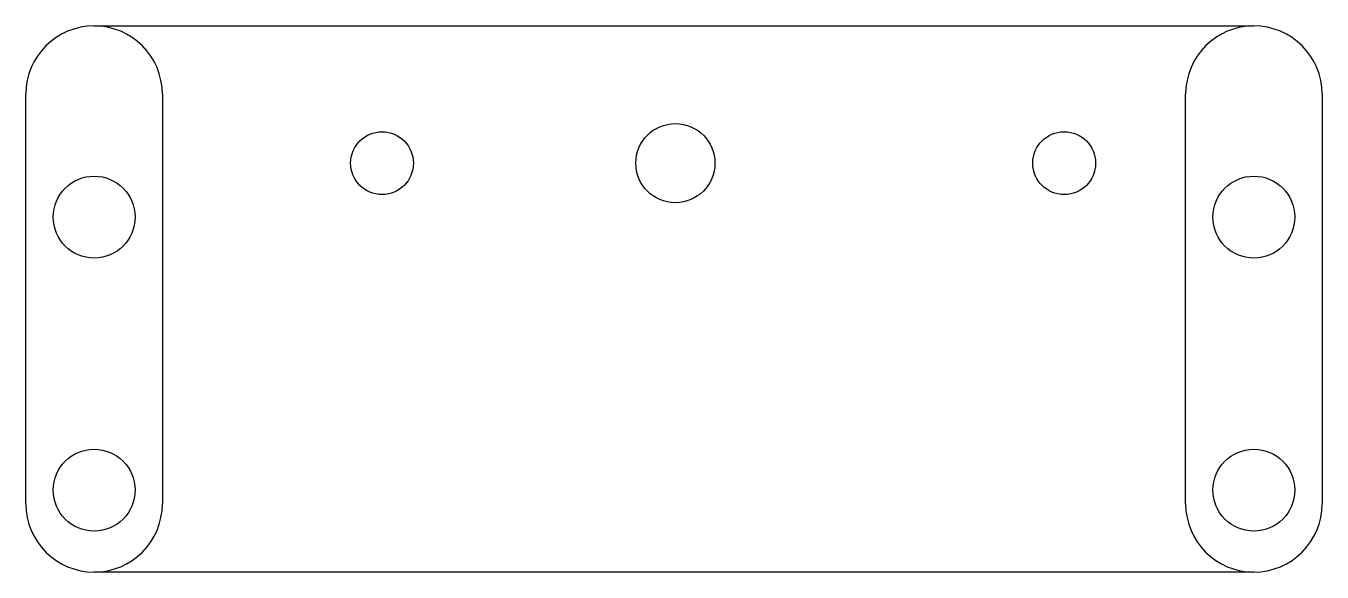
# Model space of a CAD drawing. Header units: inches. Extents: x 13.5 to 108.5, y 5.8 to 45.8.
import ezdxf

# ---------------------------------------------------------------- set-up
doc = ezdxf.new("R2010")
doc.units = ezdxf.units.IN
doc.header["$MEASUREMENT"] = 0
doc.layers.get('0').update_dxf_attribs({"linetype": 'CONTINUOUS'})
doc.layers.add('1', color=7, linetype='CONTINUOUS')

msp = doc.modelspace()

# ---------------------------------------------------------------- linework, layer by layer
for p, q in [((18.466, 45.84), (103.466, 45.84)), ((13.466, 10.84), (13.466, 40.84)), ((108.466, 40.84), (108.466, 10.84)), ((103.466, 5.84), (18.466, 5.84))]:
    msp.add_line(p, q)
for centre, radius in [((39.566, 35.79), 2.3), ((61.066, 35.79), 2.9), ((89.566, 35.79), 2.3), ((18.466, 31.84), 3), ((103.466, 31.84), 3), ((18.466, 11.84), 3), ((103.466, 11.84), 3)]:
    msp.add_circle(centre, radius)
for centre, start, end in [((18.466, 40.84), 90, 180), ((103.466, 40.84), 0, 90), ((18.466, 10.84), 180, 270), ((103.466, 10.84), 270, 0)]:
    msp.add_arc(centre, 5, start, end)
at = {"layer": '1'}
for p, q in [((13.466, 10.84), (13.466, 40.84)), ((23.466, 40.84), (23.466, 10.84)), ((98.466, 10.84), (98.466, 40.84)), ((108.466, 40.84), (108.466, 10.84))]:
    msp.add_line(p, q, dxfattribs=at)
for centre in [(18.466, 31.84), (103.466, 31.84), (18.466, 11.84), (103.466, 11.84)]:
    msp.add_circle(centre, 3, dxfattribs=at)
for centre, start, end in [((18.466, 40.84), 90, 180), ((18.466, 40.84), 0, 90), ((103.466, 40.84), 90, 180), ((103.466, 40.84), 0, 90), ((18.466, 10.84), 180, 270), ((18.466, 10.84), 270, 0), ((103.466, 10.84), 180, 270), ((103.466, 10.84), 270, 0)]:
    msp.add_arc(centre, 5, start, end, dxfattribs=at)

doc.saveas('drawing.dxf')
